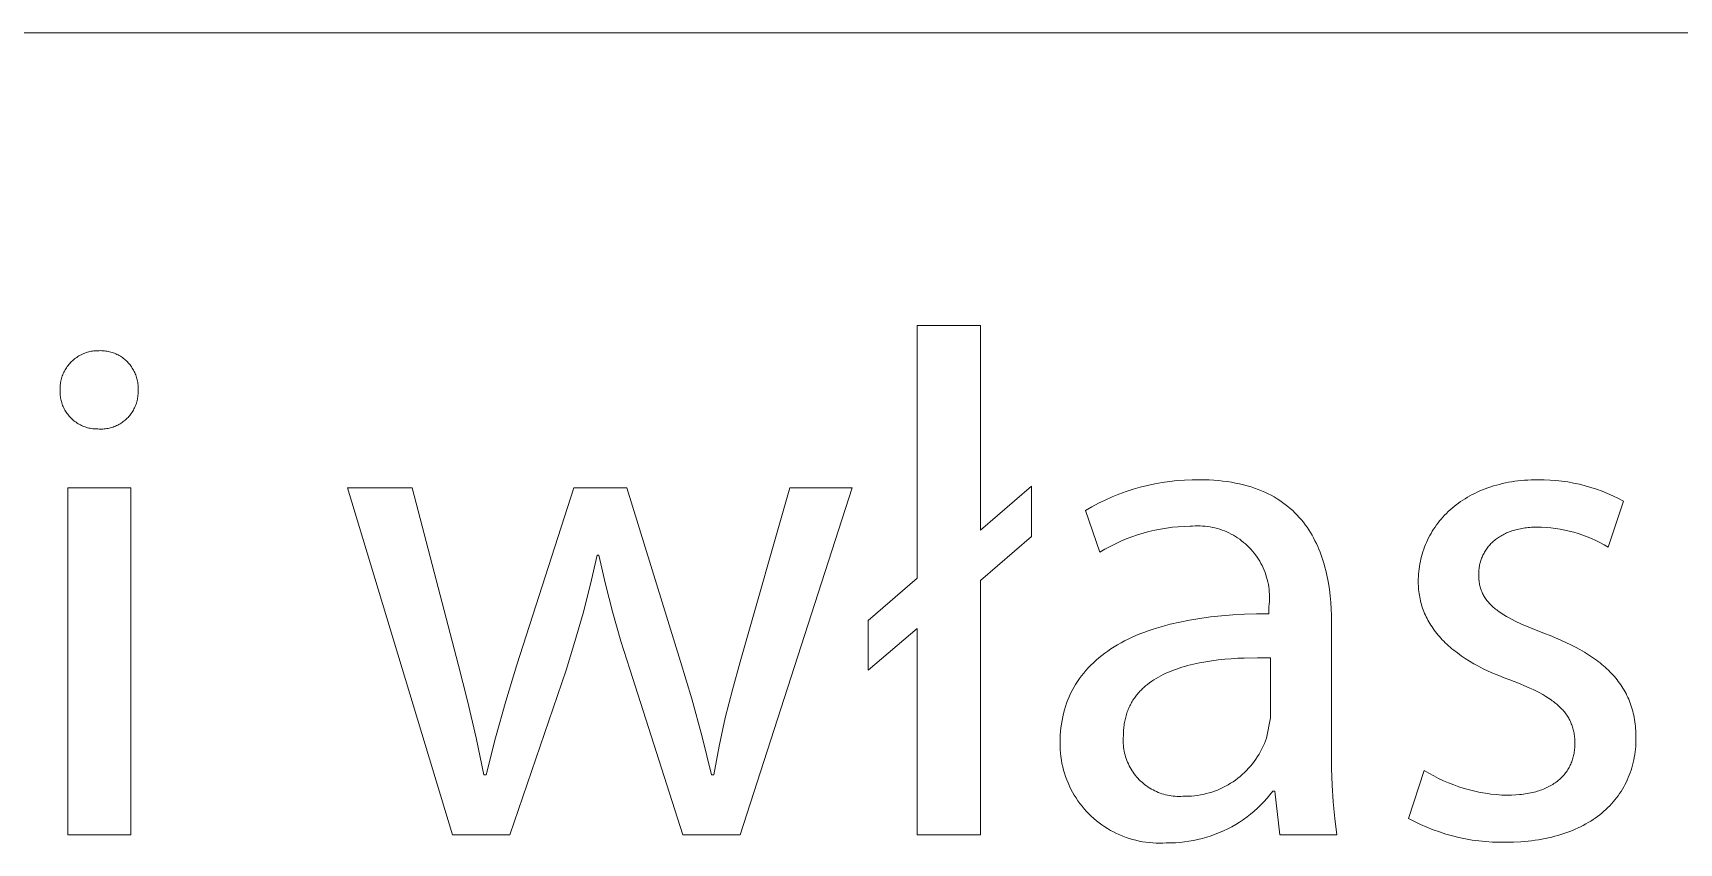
# Model space of a CAD drawing. Header units: millimetres. Extents: x -644 to 2279, y -276 to 1766.
# Drawn here: x 1783.4 to 1850.6, y -227.3 to -194.2 of the extents above; entities that cross this region are included whole.
import ezdxf

# ---------------------------------------------------------------- set-up
doc = ezdxf.new("R2010")
doc.units = ezdxf.units.MM
doc.header["$MEASUREMENT"] = 0
doc.layers.add('Domyślny', color=7, linetype='Continuous', true_color=0x000000)

msp = doc.modelspace()

# ---------------------------------------------------------------- linework, layer by layer
at = {"layer": 'Domyślny', "color": 18, "lineweight": 15, "true_color": 0x000000}
for p, q in [((1173.957, -194.244), (2275.749, -194.244)), ((1819.49, -216.477), (1819.49, -206.17)), ((1819.49, -206.17), (1822.079, -206.17)), ((1822.079, -206.17), (1822.079, -214.521)), ((1785.319, -207.417), (1785.366, -207.39)), ((1785.366, -207.39), (1785.414, -207.365)), ((1785.414, -207.365), (1785.463, -207.342)), ((1785.463, -207.342), (1785.512, -207.32)), ((1785.512, -207.32), (1785.563, -207.3)), ((1785.563, -207.3), (1785.614, -207.282)), ((1785.614, -207.282), (1785.665, -207.266)), ((1785.665, -207.266), (1785.718, -207.251)), ((1785.718, -207.251), (1785.77, -207.239)), ((1785.77, -207.239), (1785.823, -207.228)), ((1785.823, -207.228), (1785.877, -207.219)), ((1785.877, -207.219), (1785.93, -207.212)), ((1785.93, -207.212), (1785.984, -207.207)), ((1785.984, -207.207), (1786.038, -207.203)), ((1786.038, -207.203), (1786.092, -207.202)), ((1786.092, -207.202), (1786.146, -207.202)), ((1786.146, -207.202), (1786.199, -207.201)), ((1786.199, -207.201), (1786.253, -207.202)), ((1786.253, -207.202), (1786.306, -207.204)), ((1786.306, -207.204), (1786.358, -207.209)), ((1786.358, -207.209), (1786.411, -207.215)), ((1786.411, -207.215), (1786.464, -207.223)), ((1786.464, -207.223), (1786.516, -207.233)), ((1786.516, -207.233), (1786.568, -207.244)), ((1786.568, -207.244), (1786.619, -207.258)), ((1786.619, -207.258), (1786.67, -207.273)), ((1786.67, -207.273), (1786.72, -207.29)), ((1786.72, -207.29), (1786.77, -207.309)), ((1786.77, -207.309), (1786.819, -207.329)), ((1786.819, -207.329), (1786.867, -207.351)), ((1786.867, -207.351), (1786.915, -207.375)), ((1786.915, -207.375), (1786.961, -207.401)), ((1784.704, -208.083), (1784.729, -208.035)), ((1784.729, -208.035), (1784.755, -207.988)), ((1784.755, -207.988), (1784.782, -207.941)), ((1784.782, -207.941), (1784.812, -207.896)), ((1784.812, -207.896), (1784.842, -207.851)), ((1784.842, -207.851), (1784.875, -207.808)), ((1784.875, -207.808), (1784.909, -207.765)), ((1784.909, -207.765), (1784.944, -207.724)), ((1784.944, -207.724), (1784.981, -207.685)), ((1784.981, -207.685), (1785.019, -207.646)), ((1785.019, -207.646), (1785.058, -207.609)), ((1785.058, -207.609), (1785.099, -207.573)), ((1785.099, -207.573), (1785.14, -207.539)), ((1785.14, -207.539), (1785.183, -207.506)), ((1785.183, -207.506), (1785.227, -207.475)), ((1785.227, -207.475), (1785.273, -207.445)), ((1785.273, -207.445), (1785.319, -207.417)), ((1786.961, -207.401), (1787.007, -207.428)), ((1787.007, -207.428), (1787.052, -207.456)), ((1787.052, -207.456), (1787.095, -207.486)), ((1787.095, -207.486), (1787.138, -207.518)), ((1787.138, -207.518), (1787.18, -207.551)), ((1787.18, -207.551), (1787.22, -207.586)), ((1787.22, -207.586), (1787.259, -207.622)), ((1787.259, -207.622), (1787.297, -207.659)), ((1787.297, -207.659), (1787.333, -207.697)), ((1787.333, -207.697), (1787.369, -207.737)), ((1787.369, -207.737), (1787.402, -207.778)), ((1787.402, -207.778), (1787.435, -207.82)), ((1787.435, -207.82), (1787.466, -207.864)), ((1787.466, -207.864), (1787.495, -207.908)), ((1787.495, -207.908), (1787.523, -207.953)), ((1787.523, -207.953), (1787.549, -207.999)), ((1787.549, -207.999), (1787.574, -208.046)), ((1787.574, -208.046), (1787.596, -208.094)), ((1784.549, -208.764), (1784.55, -208.709)), ((1784.55, -208.709), (1784.553, -208.655)), ((1784.553, -208.655), (1784.557, -208.601)), ((1784.557, -208.601), (1784.564, -208.548)), ((1784.564, -208.548), (1784.572, -208.494)), ((1784.572, -208.494), (1784.582, -208.441)), ((1784.582, -208.441), (1784.594, -208.388)), ((1784.594, -208.388), (1784.608, -208.336)), ((1784.608, -208.336), (1784.624, -208.284)), ((1784.624, -208.284), (1784.641, -208.233)), ((1784.641, -208.233), (1784.661, -208.182)), ((1784.661, -208.182), (1784.682, -208.132)), ((1784.682, -208.132), (1784.704, -208.083)), ((1787.596, -208.094), (1787.618, -208.143)), ((1787.618, -208.143), (1787.637, -208.192)), ((1787.637, -208.192), (1787.655, -208.242)), ((1787.655, -208.242), (1787.671, -208.293)), ((1787.671, -208.293), (1787.686, -208.344)), ((1787.686, -208.344), (1787.698, -208.396)), ((1787.698, -208.396), (1787.709, -208.448)), ((1787.709, -208.448), (1787.718, -208.5)), ((1787.718, -208.5), (1787.725, -208.553)), ((1787.725, -208.553), (1787.73, -208.605)), ((1787.73, -208.605), (1787.734, -208.658)), ((1787.734, -208.658), (1787.735, -208.711)), ((1787.735, -208.711), (1787.735, -208.765)), ((1784.55, -208.818), (1784.549, -208.764)), ((1784.549, -208.87), (1784.55, -208.818)), ((1784.55, -208.922), (1784.549, -208.87)), ((1784.552, -208.975), (1784.55, -208.922)), ((1784.557, -209.027), (1784.552, -208.975)), ((1784.563, -209.079), (1784.557, -209.027)), ((1784.571, -209.131), (1784.563, -209.079)), ((1784.581, -209.182), (1784.571, -209.131)), ((1784.592, -209.234), (1784.581, -209.182)), ((1784.605, -209.284), (1784.592, -209.234)), ((1784.62, -209.334), (1784.605, -209.284)), ((1784.637, -209.384), (1784.62, -209.334)), ((1784.655, -209.433), (1784.637, -209.384)), ((1787.647, -209.386), (1787.629, -209.435)), ((1787.664, -209.336), (1787.647, -209.386)), ((1787.679, -209.286), (1787.664, -209.336)), ((1787.692, -209.235), (1787.679, -209.286)), ((1787.703, -209.184), (1787.692, -209.235)), ((1787.713, -209.132), (1787.703, -209.184)), ((1787.721, -209.08), (1787.713, -209.132)), ((1787.727, -209.028), (1787.721, -209.08)), ((1787.731, -208.975), (1787.727, -209.028)), ((1787.733, -208.923), (1787.731, -208.975)), ((1787.735, -208.765), (1787.733, -208.818)), ((1787.733, -208.818), (1787.734, -208.87)), ((1787.734, -208.87), (1787.733, -208.923)), ((1784.676, -209.482), (1784.655, -209.433)), ((1784.697, -209.529), (1784.676, -209.482)), ((1784.721, -209.576), (1784.697, -209.529)), ((1784.746, -209.622), (1784.721, -209.576)), ((1784.772, -209.667), (1784.746, -209.622)), ((1784.8, -209.712), (1784.772, -209.667)), ((1784.83, -209.755), (1784.8, -209.712)), ((1784.861, -209.797), (1784.83, -209.755)), ((1784.894, -209.838), (1784.861, -209.797)), ((1784.927, -209.878), (1784.894, -209.838)), ((1784.963, -209.917), (1784.927, -209.878)), ((1784.999, -209.954), (1784.963, -209.917)), ((1785.037, -209.991), (1784.999, -209.954)), ((1785.076, -210.026), (1785.037, -209.991)), ((1785.117, -210.059), (1785.076, -210.026)), ((1785.158, -210.091), (1785.117, -210.059)), ((1787.167, -210.064), (1787.126, -210.096)), ((1787.207, -210.03), (1787.167, -210.064)), ((1787.247, -209.995), (1787.207, -210.03)), ((1787.285, -209.958), (1787.247, -209.995)), ((1787.321, -209.921), (1787.285, -209.958)), ((1787.357, -209.882), (1787.321, -209.921)), ((1787.391, -209.842), (1787.357, -209.882)), ((1787.423, -209.801), (1787.391, -209.842)), ((1787.454, -209.758), (1787.423, -209.801)), ((1787.484, -209.715), (1787.454, -209.758)), ((1787.512, -209.67), (1787.484, -209.715)), ((1787.539, -209.625), (1787.512, -209.67)), ((1787.564, -209.579), (1787.539, -209.625)), ((1787.587, -209.532), (1787.564, -209.579)), ((1787.609, -209.484), (1787.587, -209.532)), ((1787.629, -209.435), (1787.609, -209.484)), ((1785.2, -210.122), (1785.158, -210.091)), ((1785.244, -210.151), (1785.2, -210.122)), ((1785.288, -210.179), (1785.244, -210.151)), ((1785.334, -210.205), (1785.288, -210.179)), ((1785.38, -210.229), (1785.334, -210.205)), ((1785.427, -210.252), (1785.38, -210.229)), ((1785.475, -210.274), (1785.427, -210.252)), ((1785.524, -210.293), (1785.475, -210.274)), ((1785.573, -210.311), (1785.524, -210.293)), ((1785.623, -210.328), (1785.573, -210.311)), ((1785.673, -210.342), (1785.623, -210.328)), ((1785.724, -210.355), (1785.673, -210.342)), ((1785.775, -210.366), (1785.724, -210.355)), ((1785.827, -210.375), (1785.775, -210.366)), ((1785.879, -210.383), (1785.827, -210.375)), ((1785.931, -210.388), (1785.879, -210.383)), ((1785.983, -210.392), (1785.931, -210.388)), ((1786.036, -210.394), (1785.983, -210.392)), ((1786.088, -210.394), (1786.036, -210.394)), ((1786.14, -210.398), (1786.088, -210.394)), ((1786.193, -210.399), (1786.14, -210.398)), ((1786.245, -210.399), (1786.193, -210.399)), ((1786.298, -210.397), (1786.245, -210.399)), ((1786.35, -210.393), (1786.298, -210.397)), ((1786.403, -210.388), (1786.35, -210.393)), ((1786.455, -210.38), (1786.403, -210.388)), ((1786.506, -210.371), (1786.455, -210.38)), ((1786.558, -210.36), (1786.506, -210.371)), ((1786.609, -210.347), (1786.558, -210.36)), ((1786.659, -210.333), (1786.609, -210.347)), ((1786.709, -210.317), (1786.659, -210.333)), ((1786.759, -210.299), (1786.709, -210.317)), ((1786.807, -210.279), (1786.759, -210.299)), ((1786.855, -210.258), (1786.807, -210.279)), ((1786.903, -210.234), (1786.855, -210.258)), ((1786.949, -210.21), (1786.903, -210.234)), ((1786.995, -210.184), (1786.949, -210.21)), ((1787.039, -210.156), (1786.995, -210.184)), ((1787.083, -210.127), (1787.039, -210.156)), ((1787.126, -210.096), (1787.083, -210.127)), ((1822.079, -214.521), (1824.152, -212.73)), ((1824.152, -212.73), (1824.152, -214.784)), ((1828.594, -212.769), (1828.89, -212.695)), ((1828.89, -212.695), (1829.188, -212.63)), ((1829.188, -212.63), (1829.488, -212.577)), ((1829.488, -212.577), (1829.79, -212.534)), ((1829.79, -212.534), (1830.093, -212.501)), ((1830.093, -212.501), (1830.398, -212.478)), ((1830.398, -212.478), (1830.703, -212.467)), ((1830.703, -212.467), (1831.008, -212.466)), ((1831.008, -212.466), (1831.208, -212.468)), ((1831.208, -212.468), (1831.403, -212.474)), ((1831.403, -212.474), (1831.594, -212.485)), ((1831.594, -212.485), (1831.78, -212.499)), ((1831.78, -212.499), (1831.962, -212.518)), ((1831.962, -212.518), (1832.139, -212.541)), ((1832.139, -212.541), (1832.311, -212.568)), ((1832.311, -212.568), (1832.48, -212.598)), ((1832.48, -212.598), (1832.643, -212.633)), ((1832.643, -212.633), (1832.803, -212.671)), ((1832.803, -212.671), (1832.958, -212.712)), ((1832.958, -212.712), (1833.109, -212.757)), ((1833.109, -212.757), (1833.256, -212.806)), ((1842.766, -212.793), (1842.88, -212.755)), ((1842.88, -212.755), (1842.995, -212.718)), ((1842.995, -212.718), (1843.113, -212.684)), ((1843.113, -212.684), (1843.233, -212.652)), ((1843.233, -212.652), (1843.354, -212.622)), ((1843.354, -212.622), (1843.478, -212.595)), ((1843.478, -212.595), (1843.603, -212.57)), ((1843.603, -212.57), (1843.73, -212.548)), ((1843.73, -212.548), (1843.859, -212.528)), ((1843.859, -212.528), (1843.99, -212.511)), ((1843.99, -212.511), (1844.123, -212.497)), ((1844.123, -212.497), (1844.258, -212.484)), ((1844.258, -212.484), (1844.394, -212.475)), ((1844.394, -212.475), (1844.533, -212.468)), ((1844.533, -212.468), (1844.673, -212.464)), ((1844.673, -212.464), (1844.815, -212.463)), ((1844.815, -212.463), (1845.057, -212.465)), ((1845.057, -212.465), (1845.299, -212.476)), ((1845.299, -212.476), (1845.54, -212.494)), ((1845.54, -212.494), (1845.781, -212.521)), ((1845.781, -212.521), (1846.02, -212.556)), ((1846.02, -212.556), (1846.258, -212.599)), ((1846.258, -212.599), (1846.495, -212.65)), ((1846.495, -212.65), (1846.73, -212.709)), ((1846.73, -212.709), (1846.963, -212.776)), ((1784.862, -212.789), (1787.441, -212.789)), ((1784.862, -226.95), (1784.862, -212.789)), ((1787.441, -212.789), (1787.441, -226.95)), ((1800.556, -226.949), (1796.273, -212.788)), ((1796.273, -212.788), (1798.911, -212.788)), ((1798.911, -212.788), (1800.78, -219.99)), ((1803.174, -220.01), (1805.5, -212.788)), ((1805.5, -212.788), (1807.661, -212.788)), ((1807.661, -212.788), (1809.851, -219.873)), ((1812.284, -219.893), (1814.299, -212.788)), ((1816.849, -212.788), (1812.284, -226.949)), ((1814.299, -212.788), (1816.849, -212.788)), ((1826.619, -213.569), (1826.889, -213.425)), ((1826.889, -213.425), (1827.163, -213.292)), ((1827.163, -213.292), (1827.441, -213.167)), ((1827.441, -213.167), (1827.724, -213.053)), ((1827.724, -213.053), (1828.011, -212.948)), ((1828.011, -212.948), (1828.301, -212.854)), ((1828.301, -212.854), (1828.594, -212.769)), ((1833.256, -212.806), (1833.398, -212.858)), ((1833.398, -212.858), (1833.537, -212.914)), ((1833.537, -212.914), (1833.672, -212.972)), ((1833.672, -212.972), (1833.802, -213.034)), ((1833.802, -213.034), (1833.929, -213.099)), ((1833.929, -213.099), (1834.052, -213.167)), ((1834.052, -213.167), (1834.171, -213.239)), ((1834.171, -213.239), (1834.286, -213.313)), ((1834.286, -213.313), (1834.398, -213.39)), ((1834.398, -213.39), (1834.505, -213.469)), ((1841.476, -213.486), (1841.562, -213.421)), ((1841.562, -213.421), (1841.651, -213.358)), ((1841.651, -213.358), (1841.742, -213.297)), ((1841.742, -213.297), (1841.835, -213.238)), ((1841.835, -213.238), (1841.93, -213.18)), ((1841.93, -213.18), (1842.027, -213.125)), ((1842.027, -213.125), (1842.127, -213.071)), ((1842.127, -213.071), (1842.228, -213.02)), ((1842.228, -213.02), (1842.332, -212.97)), ((1842.332, -212.97), (1842.437, -212.923)), ((1842.437, -212.923), (1842.545, -212.877)), ((1842.545, -212.877), (1842.654, -212.834)), ((1842.654, -212.834), (1842.766, -212.793)), ((1846.963, -212.776), (1847.193, -212.851)), ((1847.193, -212.851), (1847.42, -212.933)), ((1847.42, -212.933), (1847.645, -213.024)), ((1847.645, -213.024), (1847.867, -213.121)), ((1848.299, -213.339), (1847.667, -215.217)), ((1847.867, -213.121), (1848.085, -213.226)), ((1848.085, -213.226), (1848.299, -213.339)), ((1826.355, -213.721), (1826.619, -213.569)), ((1826.939, -215.424), (1826.355, -213.721)), ((1834.505, -213.469), (1834.61, -213.552)), ((1834.61, -213.552), (1834.71, -213.637)), ((1834.71, -213.637), (1834.807, -213.724)), ((1834.807, -213.724), (1834.901, -213.814)), ((1834.901, -213.814), (1834.991, -213.907)), ((1834.991, -213.907), (1835.078, -214.002)), ((1835.078, -214.002), (1835.162, -214.099)), ((1835.162, -214.099), (1835.242, -214.199)), ((1840.797, -214.146), (1840.863, -214.066)), ((1840.863, -214.066), (1840.932, -213.988)), ((1840.932, -213.988), (1841.003, -213.912)), ((1841.003, -213.912), (1841.076, -213.837)), ((1841.076, -213.837), (1841.152, -213.763)), ((1841.152, -213.763), (1841.229, -213.691)), ((1841.229, -213.691), (1841.309, -213.621)), ((1841.309, -213.621), (1841.391, -213.553)), ((1841.391, -213.553), (1841.476, -213.486)), ((1828.478, -214.709), (1828.248, -214.789)), ((1828.71, -214.638), (1828.478, -214.709)), ((1828.945, -214.575), (1828.71, -214.638)), ((1829.181, -214.52), (1828.945, -214.575)), ((1829.42, -214.473), (1829.181, -214.52)), ((1829.66, -214.435), (1829.42, -214.473)), ((1829.901, -214.404), (1829.66, -214.435)), ((1830.143, -214.382), (1829.901, -214.404)), ((1830.385, -214.369), (1830.143, -214.382)), ((1830.628, -214.363), (1830.385, -214.369)), ((1830.729, -214.354), (1830.628, -214.363)), ((1830.831, -214.349), (1830.729, -214.354)), ((1830.932, -214.346), (1830.831, -214.349)), ((1831.034, -214.348), (1830.932, -214.346)), ((1831.135, -214.353), (1831.034, -214.348)), ((1831.236, -214.361), (1831.135, -214.353)), ((1831.337, -214.373), (1831.236, -214.361)), ((1831.438, -214.388), (1831.337, -214.373)), ((1831.537, -214.407), (1831.438, -214.388)), ((1831.636, -214.429), (1831.537, -214.407)), ((1831.735, -214.455), (1831.636, -214.429)), ((1831.832, -214.484), (1831.735, -214.455)), ((1831.928, -214.517), (1831.832, -214.484)), ((1832.023, -214.553), (1831.928, -214.517)), ((1832.117, -214.592), (1832.023, -214.553)), ((1832.209, -214.634), (1832.117, -214.592)), ((1832.3, -214.68), (1832.209, -214.634)), ((1832.389, -214.729), (1832.3, -214.68)), ((1832.477, -214.781), (1832.389, -214.729)), ((1835.242, -214.199), (1835.319, -214.3)), ((1835.319, -214.3), (1835.393, -214.404)), ((1835.393, -214.404), (1835.464, -214.51)), ((1835.464, -214.51), (1835.532, -214.617)), ((1835.532, -214.617), (1835.597, -214.727)), ((1835.597, -214.727), (1835.658, -214.838)), ((1840.351, -214.832), (1840.399, -214.742)), ((1840.399, -214.742), (1840.448, -214.653)), ((1840.448, -214.653), (1840.501, -214.565)), ((1840.501, -214.565), (1840.555, -214.479)), ((1840.555, -214.479), (1840.612, -214.393)), ((1840.612, -214.393), (1840.671, -214.309)), ((1840.671, -214.309), (1840.733, -214.227)), ((1840.733, -214.227), (1840.797, -214.146)), ((1843.291, -214.759), (1843.246, -214.786)), ((1843.337, -214.732), (1843.291, -214.759)), ((1843.383, -214.706), (1843.337, -214.732)), ((1843.431, -214.682), (1843.383, -214.706)), ((1843.481, -214.658), (1843.431, -214.682)), ((1843.531, -214.635), (1843.481, -214.658)), ((1843.582, -214.613), (1843.531, -214.635)), ((1843.634, -214.592), (1843.582, -214.613)), ((1843.688, -214.572), (1843.634, -214.592)), ((1843.742, -214.553), (1843.688, -214.572)), ((1843.798, -214.535), (1843.742, -214.553)), ((1843.854, -214.518), (1843.798, -214.535)), ((1843.912, -214.502), (1843.854, -214.518)), ((1843.971, -214.487), (1843.912, -214.502)), ((1844.03, -214.474), (1843.971, -214.487)), ((1844.091, -214.461), (1844.03, -214.474)), ((1844.153, -214.45), (1844.091, -214.461)), ((1844.216, -214.439), (1844.153, -214.45)), ((1844.28, -214.43), (1844.216, -214.439)), ((1844.345, -214.422), (1844.28, -214.43)), ((1844.411, -214.415), (1844.345, -214.422)), ((1844.478, -214.41), (1844.411, -214.415)), ((1844.546, -214.405), (1844.478, -214.41)), ((1844.615, -214.402), (1844.546, -214.405)), ((1844.685, -214.4), (1844.615, -214.402)), ((1844.756, -214.4), (1844.685, -214.4)), ((1844.948, -214.402), (1844.756, -214.4)), ((1845.139, -214.411), (1844.948, -214.402)), ((1845.33, -214.427), (1845.139, -214.411)), ((1845.52, -214.45), (1845.33, -214.427)), ((1845.709, -214.479), (1845.52, -214.45)), ((1845.897, -214.515), (1845.709, -214.479)), ((1846.083, -214.557), (1845.897, -214.515)), ((1846.269, -214.605), (1846.083, -214.557)), ((1846.452, -214.66), (1846.269, -214.605)), ((1846.633, -214.721), (1846.452, -214.66)), ((1846.812, -214.789), (1846.633, -214.721)), ((1824.152, -214.784), (1822.079, -216.575)), ((1827.148, -215.3), (1826.939, -215.424)), ((1827.361, -215.183), (1827.148, -215.3)), ((1827.577, -215.073), (1827.361, -215.183)), ((1827.798, -214.97), (1827.577, -215.073)), ((1828.021, -214.876), (1827.798, -214.97)), ((1828.248, -214.789), (1828.021, -214.876)), ((1832.562, -214.835), (1832.477, -214.781)), ((1832.646, -214.893), (1832.562, -214.835)), ((1832.727, -214.954), (1832.646, -214.893)), ((1832.806, -215.017), (1832.727, -214.954)), ((1832.884, -215.083), (1832.806, -215.017)), ((1832.958, -215.152), (1832.884, -215.083)), ((1833.031, -215.223), (1832.958, -215.152)), ((1833.1, -215.297), (1833.031, -215.223)), ((1833.168, -215.373), (1833.1, -215.297)), ((1833.232, -215.452), (1833.168, -215.373)), ((1835.658, -214.838), (1835.717, -214.951)), ((1835.717, -214.951), (1835.773, -215.066)), ((1835.773, -215.066), (1835.826, -215.182)), ((1835.826, -215.182), (1835.877, -215.3)), ((1835.877, -215.3), (1835.924, -215.419)), ((1835.924, -215.419), (1835.97, -215.54)), ((1840.089, -215.496), (1840.119, -215.398)), ((1840.119, -215.398), (1840.151, -215.301)), ((1840.151, -215.301), (1840.186, -215.205)), ((1840.186, -215.205), (1840.224, -215.11)), ((1840.224, -215.11), (1840.264, -215.017)), ((1840.264, -215.017), (1840.306, -214.924)), ((1840.306, -214.924), (1840.351, -214.832)), ((1842.632, -215.414), (1842.609, -215.455)), ((1842.656, -215.373), (1842.632, -215.414)), ((1842.682, -215.333), (1842.656, -215.373)), ((1842.709, -215.294), (1842.682, -215.333)), ((1842.737, -215.255), (1842.709, -215.294)), ((1842.766, -215.217), (1842.737, -215.255)), ((1842.796, -215.179), (1842.766, -215.217)), ((1842.827, -215.142), (1842.796, -215.179)), ((1842.86, -215.106), (1842.827, -215.142)), ((1842.893, -215.071), (1842.86, -215.106)), ((1842.928, -215.036), (1842.893, -215.071)), ((1842.964, -215.002), (1842.928, -215.036)), ((1843.001, -214.969), (1842.964, -215.002)), ((1843.039, -214.936), (1843.001, -214.969)), ((1843.078, -214.905), (1843.039, -214.936)), ((1843.118, -214.874), (1843.078, -214.905)), ((1843.16, -214.844), (1843.118, -214.874)), ((1843.202, -214.815), (1843.16, -214.844)), ((1843.246, -214.786), (1843.202, -214.815)), ((1846.989, -214.863), (1846.812, -214.789)), ((1847.163, -214.942), (1846.989, -214.863)), ((1847.334, -215.028), (1847.163, -214.942)), ((1847.502, -215.12), (1847.334, -215.028)), ((1847.667, -215.217), (1847.502, -215.12)), ((1806.454, -215.542), (1806.183, -216.725)), ((1806.522, -215.542), (1806.454, -215.542)), ((1806.79, -216.717), (1806.522, -215.542)), ((1833.294, -215.532), (1833.232, -215.452)), ((1833.353, -215.615), (1833.294, -215.532)), ((1833.409, -215.7), (1833.353, -215.615)), ((1833.462, -215.787), (1833.409, -215.7)), ((1833.512, -215.875), (1833.462, -215.787)), ((1833.558, -215.965), (1833.512, -215.875)), ((1833.602, -216.057), (1833.558, -215.965)), ((1833.643, -216.15), (1833.602, -216.057)), ((1835.97, -215.54), (1836.012, -215.662)), ((1836.012, -215.662), (1836.052, -215.785)), ((1836.052, -215.785), (1836.089, -215.909)), ((1836.089, -215.909), (1836.124, -216.035)), ((1836.124, -216.035), (1836.157, -216.161)), ((1839.95, -216.206), (1839.962, -216.102)), ((1839.962, -216.102), (1839.977, -215.999)), ((1839.977, -215.999), (1839.994, -215.897)), ((1839.994, -215.897), (1840.014, -215.795)), ((1840.014, -215.795), (1840.036, -215.695)), ((1840.036, -215.695), (1840.061, -215.595)), ((1840.061, -215.595), (1840.089, -215.496)), ((1842.407, -216.084), (1842.401, -216.132)), ((1842.413, -216.036), (1842.407, -216.084)), ((1842.421, -215.989), (1842.413, -216.036)), ((1842.43, -215.942), (1842.421, -215.989)), ((1842.441, -215.896), (1842.43, -215.942)), ((1842.452, -215.849), (1842.441, -215.896)), ((1842.465, -215.804), (1842.452, -215.849)), ((1842.479, -215.758), (1842.465, -215.804)), ((1842.494, -215.714), (1842.479, -215.758)), ((1842.51, -215.669), (1842.494, -215.714)), ((1842.527, -215.625), (1842.51, -215.669)), ((1842.546, -215.582), (1842.527, -215.625)), ((1842.566, -215.539), (1842.546, -215.582)), ((1842.587, -215.497), (1842.566, -215.539)), ((1842.609, -215.455), (1842.587, -215.497)), ((1806.183, -216.725), (1805.88, -217.9)), ((1807.088, -217.885), (1806.79, -216.717)), ((1817.504, -218.21), (1819.49, -216.477)), ((1822.079, -216.575), (1822.079, -226.95)), ((1833.68, -216.245), (1833.643, -216.15)), ((1833.714, -216.34), (1833.68, -216.245)), ((1833.744, -216.437), (1833.714, -216.34)), ((1833.771, -216.535), (1833.744, -216.437)), ((1833.795, -216.634), (1833.771, -216.535)), ((1833.815, -216.733), (1833.795, -216.634)), ((1833.832, -216.834), (1833.815, -216.733)), ((1836.157, -216.161), (1836.187, -216.288)), ((1836.187, -216.288), (1836.215, -216.417)), ((1836.215, -216.417), (1836.24, -216.546)), ((1836.24, -216.546), (1836.264, -216.676)), ((1836.264, -216.676), (1836.304, -216.937)), ((1839.929, -216.628), (1839.93, -216.522)), ((1839.93, -216.708), (1839.929, -216.628)), ((1839.93, -216.522), (1839.934, -216.416)), ((1839.932, -216.786), (1839.93, -216.708)), ((1839.937, -216.865), (1839.932, -216.786)), ((1839.934, -216.416), (1839.941, -216.311)), ((1839.941, -216.311), (1839.95, -216.206)), ((1842.392, -216.277), (1842.391, -216.327)), ((1842.391, -216.327), (1842.392, -216.381)), ((1842.394, -216.229), (1842.392, -216.277)), ((1842.392, -216.381), (1842.394, -216.435)), ((1842.397, -216.18), (1842.394, -216.229)), ((1842.394, -216.435), (1842.397, -216.488)), ((1842.401, -216.132), (1842.397, -216.18)), ((1842.397, -216.488), (1842.401, -216.54)), ((1842.401, -216.54), (1842.407, -216.591)), ((1842.407, -216.591), (1842.413, -216.641)), ((1842.413, -216.641), (1842.422, -216.691)), ((1842.422, -216.691), (1842.431, -216.739)), ((1842.431, -216.739), (1842.441, -216.787)), ((1842.441, -216.787), (1842.453, -216.834)), ((1833.845, -216.934), (1833.832, -216.834)), ((1833.855, -217.035), (1833.845, -216.934)), ((1833.851, -217.543), (1833.859, -217.441)), ((1833.861, -217.137), (1833.855, -217.035)), ((1833.859, -217.441), (1833.863, -217.34)), ((1833.864, -217.238), (1833.861, -217.137)), ((1833.863, -217.34), (1833.864, -217.238)), ((1836.304, -216.937), (1836.336, -217.201)), ((1836.336, -217.201), (1836.36, -217.467)), ((1839.943, -216.942), (1839.937, -216.865)), ((1839.951, -217.02), (1839.943, -216.942)), ((1839.961, -217.097), (1839.951, -217.02)), ((1839.972, -217.173), (1839.961, -217.097)), ((1839.986, -217.249), (1839.972, -217.173)), ((1840.001, -217.325), (1839.986, -217.249)), ((1840.018, -217.4), (1840.001, -217.325)), ((1840.036, -217.475), (1840.018, -217.4)), ((1842.453, -216.834), (1842.466, -216.88)), ((1842.466, -216.88), (1842.481, -216.926)), ((1842.481, -216.926), (1842.496, -216.971)), ((1842.496, -216.971), (1842.513, -217.015)), ((1842.513, -217.015), (1842.531, -217.058)), ((1842.531, -217.058), (1842.551, -217.101)), ((1842.551, -217.101), (1842.572, -217.143)), ((1842.572, -217.143), (1842.594, -217.184)), ((1842.594, -217.184), (1842.617, -217.225)), ((1842.617, -217.225), (1842.642, -217.265)), ((1842.642, -217.265), (1842.668, -217.305)), ((1842.668, -217.305), (1842.695, -217.344)), ((1842.695, -217.344), (1842.724, -217.382)), ((1842.724, -217.382), (1842.754, -217.42)), ((1842.754, -217.42), (1842.785, -217.458)), ((1842.785, -217.458), (1842.817, -217.495)), ((1805.88, -217.9), (1805.545, -219.067)), ((1807.418, -219.044), (1807.088, -217.885)), ((1830.605, -218.186), (1831.023, -218.118)), ((1831.023, -218.118), (1831.456, -218.06)), ((1831.456, -218.06), (1831.903, -218.013)), ((1831.903, -218.013), (1832.366, -217.977)), ((1832.366, -217.977), (1832.843, -217.952)), ((1832.843, -217.952), (1833.334, -217.938)), ((1833.334, -217.938), (1833.84, -217.935)), ((1833.84, -217.644), (1833.851, -217.543)), ((1833.84, -217.935), (1833.84, -217.644)), ((1836.36, -217.467), (1836.377, -217.733)), ((1836.377, -217.733), (1836.387, -218)), ((1836.387, -218), (1836.39, -218.266)), ((1840.057, -217.549), (1840.036, -217.475)), ((1840.079, -217.622), (1840.057, -217.549)), ((1840.103, -217.696), (1840.079, -217.622)), ((1840.129, -217.768), (1840.103, -217.696)), ((1840.157, -217.841), (1840.129, -217.768)), ((1840.186, -217.912), (1840.157, -217.841)), ((1840.218, -217.983), (1840.186, -217.912)), ((1840.251, -218.054), (1840.218, -217.983)), ((1840.286, -218.124), (1840.251, -218.054)), ((1840.323, -218.194), (1840.286, -218.124)), ((1842.817, -217.495), (1842.851, -217.531)), ((1842.851, -217.531), (1842.887, -217.567)), ((1842.887, -217.567), (1842.923, -217.603)), ((1842.923, -217.603), (1842.961, -217.638)), ((1842.961, -217.638), (1843, -217.673)), ((1843, -217.673), (1843.041, -217.707)), ((1843.041, -217.707), (1843.083, -217.742)), ((1843.083, -217.742), (1843.126, -217.775)), ((1843.126, -217.775), (1843.171, -217.809)), ((1843.171, -217.809), (1843.217, -217.842)), ((1843.217, -217.842), (1843.313, -217.908)), ((1843.313, -217.908), (1843.415, -217.973)), ((1843.415, -217.973), (1843.522, -218.037)), ((1843.522, -218.037), (1843.635, -218.1)), ((1843.635, -218.1), (1843.754, -218.163)), ((1817.504, -220.225), (1817.504, -218.21)), ((1819.49, -218.531), (1817.504, -220.225)), ((1819.49, -226.95), (1819.49, -218.531)), ((1828.415, -218.82), (1828.576, -218.752)), ((1828.576, -218.752), (1828.741, -218.688)), ((1828.741, -218.688), (1828.91, -218.626)), ((1828.91, -218.626), (1829.083, -218.567)), ((1829.083, -218.567), (1829.26, -218.51)), ((1829.26, -218.51), (1829.441, -218.456)), ((1829.441, -218.456), (1829.625, -218.404)), ((1829.625, -218.404), (1829.814, -218.355)), ((1829.814, -218.355), (1830.202, -218.266)), ((1830.202, -218.266), (1830.605, -218.186)), ((1836.39, -218.266), (1836.39, -223.561)), ((1840.361, -218.263), (1840.323, -218.194)), ((1840.402, -218.332), (1840.361, -218.263)), ((1840.444, -218.4), (1840.402, -218.332)), ((1840.488, -218.467), (1840.444, -218.4)), ((1840.534, -218.534), (1840.488, -218.467)), ((1840.582, -218.6), (1840.534, -218.534)), ((1840.632, -218.666), (1840.582, -218.6)), ((1840.683, -218.732), (1840.632, -218.666)), ((1840.736, -218.796), (1840.683, -218.732)), ((1840.792, -218.861), (1840.736, -218.796)), ((1843.754, -218.163), (1843.878, -218.225)), ((1843.878, -218.225), (1844.143, -218.35)), ((1844.143, -218.35), (1844.431, -218.474)), ((1844.431, -218.474), (1845.078, -218.731)), ((1845.078, -218.731), (1845.305, -218.819)), ((1805.545, -219.067), (1805.179, -220.224)), ((1807.778, -220.195), (1807.418, -219.044)), ((1827.142, -219.539), (1827.267, -219.449)), ((1827.267, -219.449), (1827.397, -219.361)), ((1827.397, -219.361), (1827.53, -219.276)), ((1827.53, -219.276), (1827.668, -219.194)), ((1827.668, -219.194), (1827.809, -219.114)), ((1827.809, -219.114), (1827.955, -219.036)), ((1827.955, -219.036), (1828.104, -218.962)), ((1828.104, -218.962), (1828.258, -218.889)), ((1828.258, -218.889), (1828.415, -218.82)), ((1840.849, -218.924), (1840.792, -218.861)), ((1840.907, -218.987), (1840.849, -218.924)), ((1840.968, -219.05), (1840.907, -218.987)), ((1841.031, -219.111), (1840.968, -219.05)), ((1841.095, -219.173), (1841.031, -219.111)), ((1841.162, -219.233), (1841.095, -219.173)), ((1841.23, -219.293), (1841.162, -219.233)), ((1841.3, -219.353), (1841.23, -219.293)), ((1841.372, -219.412), (1841.3, -219.353)), ((1841.521, -219.527), (1841.372, -219.412)), ((1845.305, -218.819), (1845.525, -218.909)), ((1845.525, -218.909), (1845.738, -219.002)), ((1845.738, -219.002), (1845.945, -219.096)), ((1845.945, -219.096), (1846.144, -219.192)), ((1846.144, -219.192), (1846.336, -219.291)), ((1846.336, -219.291), (1846.521, -219.392)), ((1846.521, -219.392), (1846.699, -219.495)), ((1800.78, -219.99), (1801.168, -221.483)), ((1802.723, -221.495), (1803.174, -220.01)), ((1809.851, -219.873), (1810.315, -221.402)), ((1811.961, -221.031), (1812.284, -219.893)), ((1826.378, -220.238), (1826.475, -220.131)), ((1826.475, -220.131), (1826.576, -220.026)), ((1826.576, -220.026), (1826.681, -219.924)), ((1826.681, -219.924), (1826.79, -219.824)), ((1826.79, -219.824), (1826.903, -219.726)), ((1826.903, -219.726), (1827.021, -219.631)), ((1827.021, -219.631), (1827.142, -219.539)), ((1830.177, -220.146), (1830.065, -220.184)), ((1830.292, -220.11), (1830.177, -220.146)), ((1830.408, -220.076), (1830.292, -220.11)), ((1830.525, -220.043), (1830.408, -220.076)), ((1830.765, -219.984), (1830.525, -220.043)), ((1831.011, -219.932), (1830.765, -219.984)), ((1831.261, -219.886), (1831.011, -219.932)), ((1831.516, -219.846), (1831.261, -219.886)), ((1831.775, -219.813), (1831.516, -219.846)), ((1832.036, -219.785), (1831.775, -219.813)), ((1832.3, -219.763), (1832.036, -219.785)), ((1832.566, -219.746), (1832.3, -219.763)), ((1832.833, -219.734), (1832.566, -219.746)), ((1833.367, -219.722), (1832.833, -219.734)), ((1833.898, -219.726), (1833.367, -219.722)), ((1833.898, -222.179), (1833.898, -219.726)), ((1841.678, -219.641), (1841.521, -219.527)), ((1841.843, -219.752), (1841.678, -219.641)), ((1842.015, -219.86), (1841.843, -219.752)), ((1842.194, -219.965), (1842.015, -219.86)), ((1842.382, -220.068), (1842.194, -219.965)), ((1842.577, -220.169), (1842.382, -220.068)), ((1846.699, -219.495), (1846.87, -219.601)), ((1846.87, -219.601), (1847.033, -219.71)), ((1847.033, -219.71), (1847.19, -219.821)), ((1847.19, -219.821), (1847.265, -219.878)), ((1847.265, -219.878), (1847.339, -219.936)), ((1847.339, -219.936), (1847.411, -219.994)), ((1847.411, -219.994), (1847.481, -220.053)), ((1847.481, -220.053), (1847.55, -220.113)), ((1847.55, -220.113), (1847.616, -220.174)), ((1805.179, -220.224), (1802.892, -226.949)), ((1809.948, -226.949), (1807.778, -220.195)), ((1825.885, -220.933), (1825.957, -220.811)), ((1825.957, -220.811), (1826.033, -220.692)), ((1826.033, -220.692), (1826.113, -220.575)), ((1826.113, -220.575), (1826.197, -220.46)), ((1826.197, -220.46), (1826.285, -220.348)), ((1826.285, -220.348), (1826.378, -220.238)), ((1828.887, -220.807), (1828.846, -220.84)), ((1828.971, -220.742), (1828.887, -220.807)), ((1829.058, -220.68), (1828.971, -220.742)), ((1829.148, -220.621), (1829.058, -220.68)), ((1829.24, -220.564), (1829.148, -220.621)), ((1829.335, -220.509), (1829.24, -220.564)), ((1829.433, -220.456), (1829.335, -220.509)), ((1829.533, -220.405), (1829.433, -220.456)), ((1829.635, -220.357), (1829.533, -220.405)), ((1829.739, -220.311), (1829.635, -220.357)), ((1829.846, -220.267), (1829.739, -220.311)), ((1829.954, -220.224), (1829.846, -220.267)), ((1830.065, -220.184), (1829.954, -220.224)), ((1842.779, -220.266), (1842.577, -220.169)), ((1842.989, -220.361), (1842.779, -220.266)), ((1843.207, -220.453), (1842.989, -220.361)), ((1843.433, -220.542), (1843.207, -220.453)), ((1843.666, -220.629), (1843.433, -220.542)), ((1844.01, -220.76), (1843.666, -220.629)), ((1844.328, -220.892), (1844.01, -220.76)), ((1847.616, -220.174), (1847.681, -220.235)), ((1847.681, -220.235), (1847.744, -220.297)), ((1847.744, -220.297), (1847.805, -220.36)), ((1847.805, -220.36), (1847.865, -220.424)), ((1847.865, -220.424), (1847.922, -220.489)), ((1847.922, -220.489), (1847.978, -220.555)), ((1847.978, -220.555), (1848.032, -220.621)), ((1848.032, -220.621), (1848.084, -220.689)), ((1848.084, -220.689), (1848.135, -220.757)), ((1848.135, -220.757), (1848.183, -220.826)), ((1801.168, -221.483), (1801.518, -222.986)), ((1810.315, -221.402), (1810.733, -222.943)), ((1811.673, -222.178), (1811.961, -221.031)), ((1825.59, -221.578), (1825.641, -221.444)), ((1825.641, -221.444), (1825.695, -221.313)), ((1825.695, -221.313), (1825.754, -221.184)), ((1825.754, -221.184), (1825.818, -221.057)), ((1825.818, -221.057), (1825.885, -220.933)), ((1828.294, -221.456), (1828.267, -221.501)), ((1828.322, -221.413), (1828.294, -221.456)), ((1828.352, -221.37), (1828.322, -221.413)), ((1828.381, -221.328), (1828.352, -221.37)), ((1828.412, -221.286), (1828.381, -221.328)), ((1828.444, -221.246), (1828.412, -221.286)), ((1828.476, -221.205), (1828.444, -221.246)), ((1828.51, -221.166), (1828.476, -221.205)), ((1828.544, -221.127), (1828.51, -221.166)), ((1828.579, -221.089), (1828.544, -221.127)), ((1828.615, -221.052), (1828.579, -221.089)), ((1828.651, -221.015), (1828.615, -221.052)), ((1828.689, -220.978), (1828.651, -221.015)), ((1828.727, -220.943), (1828.689, -220.978)), ((1828.766, -220.908), (1828.727, -220.943)), ((1828.805, -220.874), (1828.766, -220.908)), ((1828.846, -220.84), (1828.805, -220.874)), ((1844.477, -220.958), (1844.328, -220.892)), ((1844.619, -221.024), (1844.477, -220.958)), ((1844.755, -221.092), (1844.619, -221.024)), ((1844.885, -221.159), (1844.755, -221.092)), ((1845.008, -221.228), (1844.885, -221.159)), ((1845.126, -221.297), (1845.008, -221.228)), ((1845.237, -221.367), (1845.126, -221.297)), ((1845.342, -221.439), (1845.237, -221.367)), ((1845.393, -221.475), (1845.342, -221.439)), ((1845.442, -221.511), (1845.393, -221.475)), ((1848.183, -220.826), (1848.23, -220.896)), ((1848.23, -220.896), (1848.275, -220.967)), ((1848.275, -220.967), (1848.318, -221.039)), ((1848.318, -221.039), (1848.36, -221.113)), ((1848.36, -221.113), (1848.399, -221.187)), ((1848.399, -221.187), (1848.437, -221.262)), ((1848.437, -221.262), (1848.473, -221.338)), ((1848.473, -221.338), (1848.507, -221.415)), ((1848.507, -221.415), (1848.539, -221.493)), ((1802.308, -222.991), (1802.723, -221.495)), ((1825.403, -222.281), (1825.432, -222.136)), ((1825.432, -222.136), (1825.465, -221.993)), ((1825.465, -221.993), (1825.503, -221.852)), ((1825.503, -221.852), (1825.544, -221.714)), ((1825.544, -221.714), (1825.59, -221.578)), ((1827.998, -222.141), (1827.984, -222.195)), ((1828.012, -222.087), (1827.998, -222.141)), ((1828.028, -222.034), (1828.012, -222.087)), ((1828.045, -221.982), (1828.028, -222.034)), ((1828.063, -221.93), (1828.045, -221.982)), ((1828.082, -221.88), (1828.063, -221.93)), ((1828.101, -221.83), (1828.082, -221.88)), ((1828.122, -221.781), (1828.101, -221.83)), ((1828.144, -221.732), (1828.122, -221.781)), ((1828.167, -221.684), (1828.144, -221.732)), ((1828.19, -221.637), (1828.167, -221.684)), ((1828.215, -221.591), (1828.19, -221.637)), ((1828.24, -221.546), (1828.215, -221.591)), ((1828.267, -221.501), (1828.24, -221.546)), ((1845.489, -221.548), (1845.442, -221.511)), ((1845.535, -221.584), (1845.489, -221.548)), ((1845.58, -221.622), (1845.535, -221.584)), ((1845.623, -221.659), (1845.58, -221.622)), ((1845.665, -221.697), (1845.623, -221.659)), ((1845.705, -221.736), (1845.665, -221.697)), ((1845.744, -221.774), (1845.705, -221.736)), ((1845.782, -221.814), (1845.744, -221.774)), ((1845.818, -221.853), (1845.782, -221.814)), ((1845.853, -221.893), (1845.818, -221.853)), ((1845.887, -221.934), (1845.853, -221.893)), ((1845.919, -221.974), (1845.887, -221.934)), ((1845.95, -222.016), (1845.919, -221.974)), ((1845.979, -222.058), (1845.95, -222.016)), ((1846.007, -222.1), (1845.979, -222.058)), ((1846.034, -222.143), (1846.007, -222.1)), ((1846.06, -222.186), (1846.034, -222.143)), ((1848.539, -221.493), (1848.569, -221.572)), ((1848.569, -221.572), (1848.598, -221.652)), ((1848.598, -221.652), (1848.624, -221.734)), ((1848.624, -221.734), (1848.649, -221.816)), ((1848.649, -221.816), (1848.672, -221.9)), ((1848.672, -221.9), (1848.693, -221.984)), ((1848.693, -221.984), (1848.713, -222.07)), ((1848.713, -222.07), (1848.73, -222.157)), ((1848.73, -222.157), (1848.746, -222.245)), ((1811.421, -223.334), (1811.673, -222.178)), ((1825.332, -222.885), (1825.344, -222.731)), ((1825.344, -222.731), (1825.359, -222.579)), ((1825.359, -222.579), (1825.379, -222.429)), ((1825.379, -222.429), (1825.403, -222.281)), ((1827.905, -222.782), (1827.903, -222.845)), ((1827.908, -222.72), (1827.905, -222.782)), ((1827.912, -222.658), (1827.908, -222.72)), ((1827.917, -222.598), (1827.912, -222.658)), ((1827.923, -222.538), (1827.917, -222.598)), ((1827.931, -222.479), (1827.923, -222.538)), ((1827.939, -222.42), (1827.931, -222.479)), ((1827.949, -222.363), (1827.939, -222.42)), ((1827.959, -222.306), (1827.949, -222.363)), ((1827.971, -222.25), (1827.959, -222.306)), ((1827.984, -222.195), (1827.971, -222.25)), ((1833.743, -222.997), (1833.898, -222.179)), ((1846.084, -222.23), (1846.06, -222.186)), ((1846.107, -222.274), (1846.084, -222.23)), ((1846.129, -222.319), (1846.107, -222.274)), ((1846.149, -222.365), (1846.129, -222.319)), ((1846.168, -222.411), (1846.149, -222.365)), ((1846.186, -222.457), (1846.168, -222.411)), ((1846.203, -222.505), (1846.186, -222.457)), ((1846.218, -222.552), (1846.203, -222.505)), ((1846.233, -222.601), (1846.218, -222.552)), ((1846.246, -222.65), (1846.233, -222.601)), ((1846.258, -222.7), (1846.246, -222.65)), ((1846.269, -222.75), (1846.258, -222.7)), ((1846.278, -222.802), (1846.269, -222.75)), ((1846.287, -222.853), (1846.278, -222.802)), ((1848.746, -222.245), (1848.76, -222.335)), ((1848.76, -222.335), (1848.772, -222.425)), ((1848.772, -222.425), (1848.782, -222.517)), ((1848.782, -222.517), (1848.79, -222.61)), ((1848.79, -222.61), (1848.797, -222.704)), ((1848.797, -222.704), (1848.802, -222.799)), ((1848.802, -222.799), (1848.804, -222.896)), ((1801.518, -222.986), (1801.831, -224.496)), ((1801.928, -224.496), (1802.308, -222.991)), ((1810.733, -222.943), (1811.107, -224.496)), ((1811.204, -224.496), (1811.421, -223.334)), ((1825.324, -223.201), (1825.326, -223.042)), ((1825.324, -223.34), (1825.324, -223.201)), ((1825.33, -223.479), (1825.324, -223.34)), ((1825.326, -223.042), (1825.332, -222.885)), ((1825.341, -223.618), (1825.33, -223.479)), ((1827.898, -222.987), (1827.895, -223.066)), ((1827.895, -223.066), (1827.896, -223.144)), ((1827.896, -223.144), (1827.899, -223.222)), ((1827.903, -222.909), (1827.898, -222.987)), ((1827.899, -223.222), (1827.904, -223.301)), ((1827.903, -222.845), (1827.903, -222.909)), ((1827.904, -223.301), (1827.913, -223.378)), ((1827.913, -223.378), (1827.924, -223.456)), ((1827.924, -223.456), (1827.938, -223.533)), ((1833.5, -223.546), (1833.556, -223.44)), ((1833.556, -223.44), (1833.608, -223.332)), ((1833.608, -223.332), (1833.657, -223.222)), ((1833.657, -223.222), (1833.702, -223.11)), ((1833.702, -223.11), (1833.743, -222.997)), ((1846.294, -222.906), (1846.287, -222.853)), ((1846.3, -222.959), (1846.294, -222.906)), ((1846.298, -223.506), (1846.303, -223.453)), ((1846.305, -223.013), (1846.3, -222.959)), ((1846.303, -223.453), (1846.308, -223.4)), ((1846.309, -223.068), (1846.305, -223.013)), ((1846.308, -223.4), (1846.311, -223.346)), ((1846.311, -223.124), (1846.309, -223.068)), ((1846.313, -223.18), (1846.311, -223.124)), ((1846.311, -223.346), (1846.313, -223.292)), ((1846.314, -223.237), (1846.313, -223.18)), ((1846.313, -223.292), (1846.314, -223.237)), ((1848.783, -223.452), (1848.77, -223.564)), ((1848.793, -223.339), (1848.783, -223.452)), ((1848.8, -223.225), (1848.793, -223.339)), ((1848.804, -223.11), (1848.8, -223.225)), ((1848.804, -222.896), (1848.805, -222.994)), ((1848.805, -222.994), (1848.804, -223.11)), ((1825.356, -223.756), (1825.341, -223.618)), ((1825.376, -223.894), (1825.356, -223.756)), ((1825.401, -224.031), (1825.376, -223.894)), ((1825.43, -224.167), (1825.401, -224.031)), ((1825.464, -224.302), (1825.43, -224.167)), ((1827.938, -223.533), (1827.954, -223.61)), ((1827.954, -223.61), (1827.973, -223.686)), ((1827.973, -223.686), (1827.995, -223.761)), ((1827.995, -223.761), (1828.019, -223.836)), ((1828.019, -223.836), (1828.046, -223.91)), ((1828.046, -223.91), (1828.075, -223.982)), ((1828.075, -223.982), (1828.107, -224.054)), ((1828.107, -224.054), (1828.141, -224.124)), ((1828.141, -224.124), (1828.177, -224.194)), ((1833.011, -224.23), (1833.091, -224.14)), ((1833.091, -224.14), (1833.167, -224.047)), ((1833.167, -224.047), (1833.241, -223.952)), ((1833.241, -223.952), (1833.311, -223.854)), ((1833.311, -223.854), (1833.377, -223.753)), ((1833.377, -223.753), (1833.44, -223.651)), ((1833.44, -223.651), (1833.5, -223.546)), ((1836.39, -223.561), (1836.391, -224.241)), ((1846.079, -224.195), (1846.103, -224.15)), ((1846.103, -224.15), (1846.126, -224.103)), ((1846.126, -224.103), (1846.147, -224.057)), ((1846.147, -224.057), (1846.168, -224.009)), ((1846.168, -224.009), (1846.187, -223.961)), ((1846.187, -223.961), (1846.204, -223.913)), ((1846.204, -223.913), (1846.22, -223.864)), ((1846.22, -223.864), (1846.235, -223.814)), ((1846.235, -223.814), (1846.249, -223.764)), ((1846.249, -223.764), (1846.261, -223.713)), ((1846.261, -223.713), (1846.272, -223.662)), ((1846.272, -223.662), (1846.282, -223.611)), ((1846.282, -223.611), (1846.29, -223.559)), ((1846.29, -223.559), (1846.298, -223.506)), ((1848.665, -224.104), (1848.635, -224.209)), ((1848.691, -223.999), (1848.665, -224.104)), ((1848.715, -223.892), (1848.691, -223.999)), ((1848.736, -223.784), (1848.715, -223.892)), ((1848.754, -223.674), (1848.736, -223.784)), ((1848.77, -223.564), (1848.754, -223.674)), ((1801.831, -224.496), (1801.928, -224.496)), ((1811.107, -224.496), (1811.204, -224.496)), ((1825.503, -224.435), (1825.464, -224.302)), ((1825.547, -224.567), (1825.503, -224.435)), ((1825.594, -224.698), (1825.547, -224.567)), ((1825.647, -224.827), (1825.594, -224.698)), ((1825.704, -224.954), (1825.647, -224.827)), ((1828.177, -224.194), (1828.216, -224.262)), ((1828.216, -224.262), (1828.257, -224.328)), ((1828.257, -224.328), (1828.301, -224.394)), ((1828.301, -224.394), (1828.347, -224.457)), ((1828.347, -224.457), (1828.395, -224.519)), ((1828.395, -224.519), (1828.445, -224.58)), ((1828.445, -224.58), (1828.497, -224.638)), ((1828.497, -224.638), (1828.551, -224.695)), ((1828.551, -224.695), (1828.607, -224.75)), ((1828.607, -224.75), (1828.664, -224.803)), ((1828.664, -224.803), (1828.724, -224.854)), ((1832.17, -224.905), (1832.273, -224.843)), ((1832.273, -224.843), (1832.374, -224.778)), ((1832.374, -224.778), (1832.473, -224.709)), ((1832.473, -224.709), (1832.569, -224.637)), ((1832.569, -224.637), (1832.663, -224.562)), ((1832.663, -224.562), (1832.754, -224.483)), ((1832.754, -224.483), (1832.843, -224.402)), ((1832.843, -224.402), (1832.928, -224.317)), ((1832.928, -224.317), (1833.011, -224.23)), ((1836.391, -224.241), (1836.414, -224.92)), ((1839.53, -226.274), (1840.172, -224.317)), ((1840.172, -224.317), (1840.364, -224.433)), ((1840.364, -224.433), (1840.559, -224.542)), ((1840.559, -224.542), (1840.758, -224.644)), ((1840.758, -224.644), (1840.96, -224.74)), ((1840.96, -224.74), (1841.165, -224.829)), ((1841.165, -224.829), (1841.373, -224.911)), ((1845.46, -224.856), (1845.507, -224.823)), ((1845.507, -224.823), (1845.553, -224.79)), ((1845.553, -224.79), (1845.598, -224.756)), ((1845.598, -224.756), (1845.641, -224.721)), ((1845.641, -224.721), (1845.683, -224.686)), ((1845.683, -224.686), (1845.723, -224.649)), ((1845.723, -224.649), (1845.762, -224.611)), ((1845.762, -224.611), (1845.8, -224.573)), ((1845.8, -224.573), (1845.836, -224.534)), ((1845.836, -224.534), (1845.871, -224.494)), ((1845.871, -224.494), (1845.905, -224.454)), ((1845.905, -224.454), (1845.937, -224.412)), ((1845.937, -224.412), (1845.968, -224.37)), ((1845.968, -224.37), (1845.998, -224.328)), ((1845.998, -224.328), (1846.026, -224.284)), ((1846.026, -224.284), (1846.053, -224.24)), ((1846.053, -224.24), (1846.079, -224.195)), ((1848.403, -224.805), (1848.355, -224.9)), ((1848.449, -224.709), (1848.403, -224.805)), ((1848.491, -224.612), (1848.449, -224.709)), ((1848.531, -224.513), (1848.491, -224.612)), ((1848.569, -224.413), (1848.531, -224.513)), ((1848.604, -224.311), (1848.569, -224.413)), ((1848.635, -224.209), (1848.604, -224.311)), ((1825.765, -225.079), (1825.704, -224.954)), ((1825.83, -225.202), (1825.765, -225.079)), ((1825.9, -225.322), (1825.83, -225.202)), ((1825.973, -225.44), (1825.9, -225.322)), ((1826.051, -225.556), (1825.973, -225.44)), ((1828.724, -224.854), (1828.785, -224.903)), ((1828.785, -224.903), (1828.848, -224.95)), ((1828.848, -224.95), (1828.913, -224.994)), ((1828.913, -224.994), (1828.979, -225.036)), ((1828.979, -225.036), (1829.046, -225.076)), ((1829.046, -225.076), (1829.115, -225.114)), ((1829.115, -225.114), (1829.185, -225.149)), ((1829.185, -225.149), (1829.256, -225.182)), ((1829.256, -225.182), (1829.328, -225.213)), ((1829.328, -225.213), (1829.401, -225.241)), ((1829.401, -225.241), (1829.476, -225.266)), ((1829.476, -225.266), (1829.551, -225.289)), ((1829.551, -225.289), (1829.626, -225.309)), ((1829.626, -225.309), (1829.703, -225.327)), ((1829.703, -225.327), (1829.78, -225.342)), ((1829.78, -225.342), (1829.857, -225.354)), ((1829.857, -225.354), (1829.935, -225.364)), ((1829.935, -225.364), (1830.013, -225.37)), ((1830.013, -225.37), (1830.091, -225.375)), ((1830.091, -225.375), (1830.17, -225.376)), ((1830.17, -225.376), (1830.248, -225.375)), ((1830.248, -225.375), (1830.326, -225.371)), ((1830.326, -225.371), (1830.447, -225.373)), ((1830.447, -225.373), (1830.567, -225.37)), ((1830.567, -225.37), (1830.687, -225.362)), ((1830.687, -225.362), (1830.807, -225.351)), ((1830.807, -225.351), (1830.926, -225.336)), ((1830.926, -225.336), (1831.045, -225.316)), ((1831.045, -225.316), (1831.163, -225.293)), ((1831.163, -225.293), (1831.28, -225.265)), ((1831.28, -225.265), (1831.396, -225.234)), ((1831.396, -225.234), (1831.511, -225.198)), ((1831.511, -225.198), (1831.625, -225.159)), ((1831.625, -225.159), (1831.737, -225.116)), ((1831.737, -225.116), (1831.848, -225.069)), ((1831.848, -225.069), (1831.957, -225.018)), ((1831.957, -225.018), (1832.064, -224.963)), ((1832.064, -224.963), (1832.17, -224.905)), ((1833.761, -225.454), (1833.637, -225.592)), ((1833.881, -225.313), (1833.761, -225.454)), ((1833.996, -225.167), (1833.881, -225.313)), ((1834.073, -225.167), (1833.996, -225.167)), ((1834.278, -226.948), (1834.073, -225.167)), ((1836.414, -224.92), (1836.459, -225.598)), ((1841.373, -224.911), (1841.584, -224.985)), ((1841.584, -224.985), (1841.797, -225.053)), ((1841.797, -225.053), (1842.012, -225.114)), ((1842.012, -225.114), (1842.23, -225.167)), ((1842.23, -225.167), (1842.448, -225.212)), ((1842.448, -225.212), (1842.669, -225.251)), ((1842.669, -225.251), (1842.89, -225.282)), ((1842.89, -225.282), (1843.113, -225.305)), ((1843.113, -225.305), (1843.336, -225.321)), ((1843.336, -225.321), (1843.559, -225.33)), ((1843.559, -225.33), (1843.732, -225.327)), ((1843.732, -225.327), (1843.9, -225.319)), ((1843.9, -225.319), (1844.061, -225.306)), ((1844.061, -225.306), (1844.14, -225.297)), ((1844.14, -225.297), (1844.217, -225.288)), ((1844.217, -225.288), (1844.293, -225.277)), ((1844.293, -225.277), (1844.367, -225.265)), ((1844.367, -225.265), (1844.44, -225.251)), ((1844.44, -225.251), (1844.511, -225.237)), ((1844.511, -225.237), (1844.581, -225.221)), ((1844.581, -225.221), (1844.649, -225.204)), ((1844.649, -225.204), (1844.716, -225.186)), ((1844.716, -225.186), (1844.782, -225.167)), ((1844.782, -225.167), (1844.846, -225.147)), ((1844.846, -225.147), (1844.909, -225.125)), ((1844.909, -225.125), (1844.97, -225.103)), ((1844.97, -225.103), (1845.03, -225.08)), ((1845.03, -225.08), (1845.089, -225.055)), ((1845.089, -225.055), (1845.146, -225.03)), ((1845.146, -225.03), (1845.202, -225.003)), ((1845.202, -225.003), (1845.256, -224.975)), ((1845.256, -224.975), (1845.309, -224.947)), ((1845.309, -224.947), (1845.361, -224.918)), ((1845.361, -224.918), (1845.411, -224.887)), ((1845.411, -224.887), (1845.46, -224.856)), ((1847.946, -225.518), (1847.877, -225.6)), ((1848.012, -225.434), (1847.946, -225.518)), ((1848.076, -225.349), (1848.012, -225.434)), ((1848.137, -225.263), (1848.076, -225.349)), ((1848.195, -225.174), (1848.137, -225.263)), ((1848.251, -225.084), (1848.195, -225.174)), ((1848.305, -224.993), (1848.251, -225.084)), ((1848.355, -224.9), (1848.305, -224.993)), ((1826.133, -225.668), (1826.051, -225.556)), ((1826.218, -225.778), (1826.133, -225.668)), ((1826.307, -225.885), (1826.218, -225.778)), ((1826.4, -225.988), (1826.307, -225.885)), ((1826.497, -226.089), (1826.4, -225.988)), ((1826.596, -226.186), (1826.497, -226.089)), ((1826.699, -226.279), (1826.596, -226.186)), ((1833.093, -226.096), (1832.947, -226.209)), ((1833.236, -225.977), (1833.093, -226.096)), ((1833.374, -225.853), (1833.236, -225.977)), ((1833.508, -225.725), (1833.374, -225.853)), ((1833.637, -225.592), (1833.508, -225.725)), ((1836.459, -225.598), (1836.525, -226.274)), ((1847.326, -226.124), (1847.237, -226.192)), ((1847.412, -226.055), (1847.326, -226.124)), ((1847.496, -225.983), (1847.412, -226.055)), ((1847.577, -225.91), (1847.496, -225.983)), ((1847.656, -225.835), (1847.577, -225.91)), ((1847.732, -225.758), (1847.656, -225.835)), ((1847.806, -225.68), (1847.732, -225.758)), ((1847.877, -225.6), (1847.806, -225.68)), ((1826.805, -226.369), (1826.699, -226.279)), ((1826.915, -226.455), (1826.805, -226.369)), ((1827.027, -226.538), (1826.915, -226.455)), ((1827.142, -226.616), (1827.027, -226.538)), ((1827.259, -226.69), (1827.142, -226.616)), ((1827.379, -226.761), (1827.259, -226.69)), ((1827.502, -226.827), (1827.379, -226.761)), ((1827.626, -226.889), (1827.502, -226.827)), ((1831.824, -226.853), (1831.652, -226.922)), ((1831.993, -226.778), (1831.824, -226.853)), ((1832.16, -226.698), (1831.993, -226.778)), ((1832.324, -226.611), (1832.16, -226.698)), ((1832.485, -226.519), (1832.324, -226.611)), ((1832.643, -226.421), (1832.485, -226.519)), ((1832.797, -226.318), (1832.643, -226.421)), ((1832.947, -226.209), (1832.797, -226.318)), ((1836.525, -226.274), (1836.614, -226.948)), ((1839.774, -226.402), (1839.53, -226.274)), ((1840.022, -226.522), (1839.774, -226.402)), ((1840.274, -226.633), (1840.022, -226.522)), ((1840.531, -226.735), (1840.274, -226.633)), ((1840.79, -226.828), (1840.531, -226.735)), ((1841.053, -226.912), (1840.79, -226.828)), ((1845.987, -226.852), (1845.868, -226.893)), ((1846.104, -226.808), (1845.987, -226.852)), ((1846.219, -226.762), (1846.104, -226.808)), ((1846.331, -226.714), (1846.219, -226.762)), ((1846.442, -226.664), (1846.331, -226.714)), ((1846.549, -226.612), (1846.442, -226.664)), ((1846.655, -226.558), (1846.549, -226.612)), ((1846.758, -226.502), (1846.655, -226.558)), ((1846.859, -226.444), (1846.758, -226.502)), ((1846.957, -226.384), (1846.859, -226.444)), ((1847.053, -226.322), (1846.957, -226.384)), ((1847.146, -226.258), (1847.053, -226.322)), ((1847.237, -226.192), (1847.146, -226.258)), ((1787.441, -226.95), (1784.862, -226.95)), ((1802.892, -226.949), (1800.556, -226.949)), ((1812.284, -226.949), (1809.948, -226.949)), ((1822.079, -226.95), (1819.49, -226.95)), ((1827.753, -226.946), (1827.626, -226.889)), ((1827.881, -227), (1827.753, -226.946)), ((1828.012, -227.048), (1827.881, -227)), ((1828.144, -227.093), (1828.012, -227.048)), ((1828.277, -227.132), (1828.144, -227.093)), ((1828.412, -227.167), (1828.277, -227.132)), ((1828.547, -227.198), (1828.412, -227.167)), ((1828.684, -227.223), (1828.547, -227.198)), ((1828.822, -227.244), (1828.684, -227.223)), ((1828.96, -227.26), (1828.822, -227.244)), ((1829.099, -227.272), (1828.96, -227.26)), ((1829.238, -227.278), (1829.099, -227.272)), ((1829.377, -227.28), (1829.238, -227.278)), ((1829.516, -227.277), (1829.377, -227.28)), ((1829.655, -227.269), (1829.516, -227.277)), ((1829.84, -227.27), (1829.655, -227.269)), ((1830.025, -227.264), (1829.84, -227.27)), ((1830.21, -227.251), (1830.025, -227.264)), ((1830.395, -227.232), (1830.21, -227.251)), ((1830.578, -227.207), (1830.395, -227.232)), ((1830.761, -227.175), (1830.578, -227.207)), ((1830.943, -227.137), (1830.761, -227.175)), ((1831.123, -227.093), (1830.943, -227.137)), ((1831.301, -227.042), (1831.123, -227.093)), ((1831.477, -226.985), (1831.301, -227.042)), ((1831.652, -226.922), (1831.477, -226.985)), ((1836.614, -226.948), (1834.278, -226.948)), ((1841.318, -226.987), (1841.053, -226.912)), ((1841.586, -227.052), (1841.318, -226.987)), ((1841.855, -227.109), (1841.586, -227.052)), ((1842.127, -227.156), (1841.855, -227.109)), ((1842.4, -227.193), (1842.127, -227.156)), ((1842.675, -227.221), (1842.4, -227.193)), ((1842.95, -227.239), (1842.675, -227.221)), ((1843.225, -227.248), (1842.95, -227.239)), ((1843.501, -227.247), (1843.225, -227.248)), ((1843.811, -227.242), (1843.501, -227.247)), ((1844.114, -227.227), (1843.811, -227.242)), ((1844.262, -227.215), (1844.114, -227.227)), ((1844.408, -227.201), (1844.262, -227.215)), ((1844.551, -227.185), (1844.408, -227.201)), ((1844.693, -227.166), (1844.551, -227.185)), ((1844.832, -227.145), (1844.693, -227.166)), ((1844.969, -227.122), (1844.832, -227.145)), ((1845.104, -227.096), (1844.969, -227.122)), ((1845.237, -227.068), (1845.104, -227.096)), ((1845.368, -227.038), (1845.237, -227.068)), ((1845.496, -227.005), (1845.368, -227.038)), ((1845.622, -226.97), (1845.496, -227.005)), ((1845.746, -226.933), (1845.622, -226.97)), ((1845.868, -226.893), (1845.746, -226.933))]:
    msp.add_line(p, q, dxfattribs=at)

doc.saveas('drawing.dxf')
